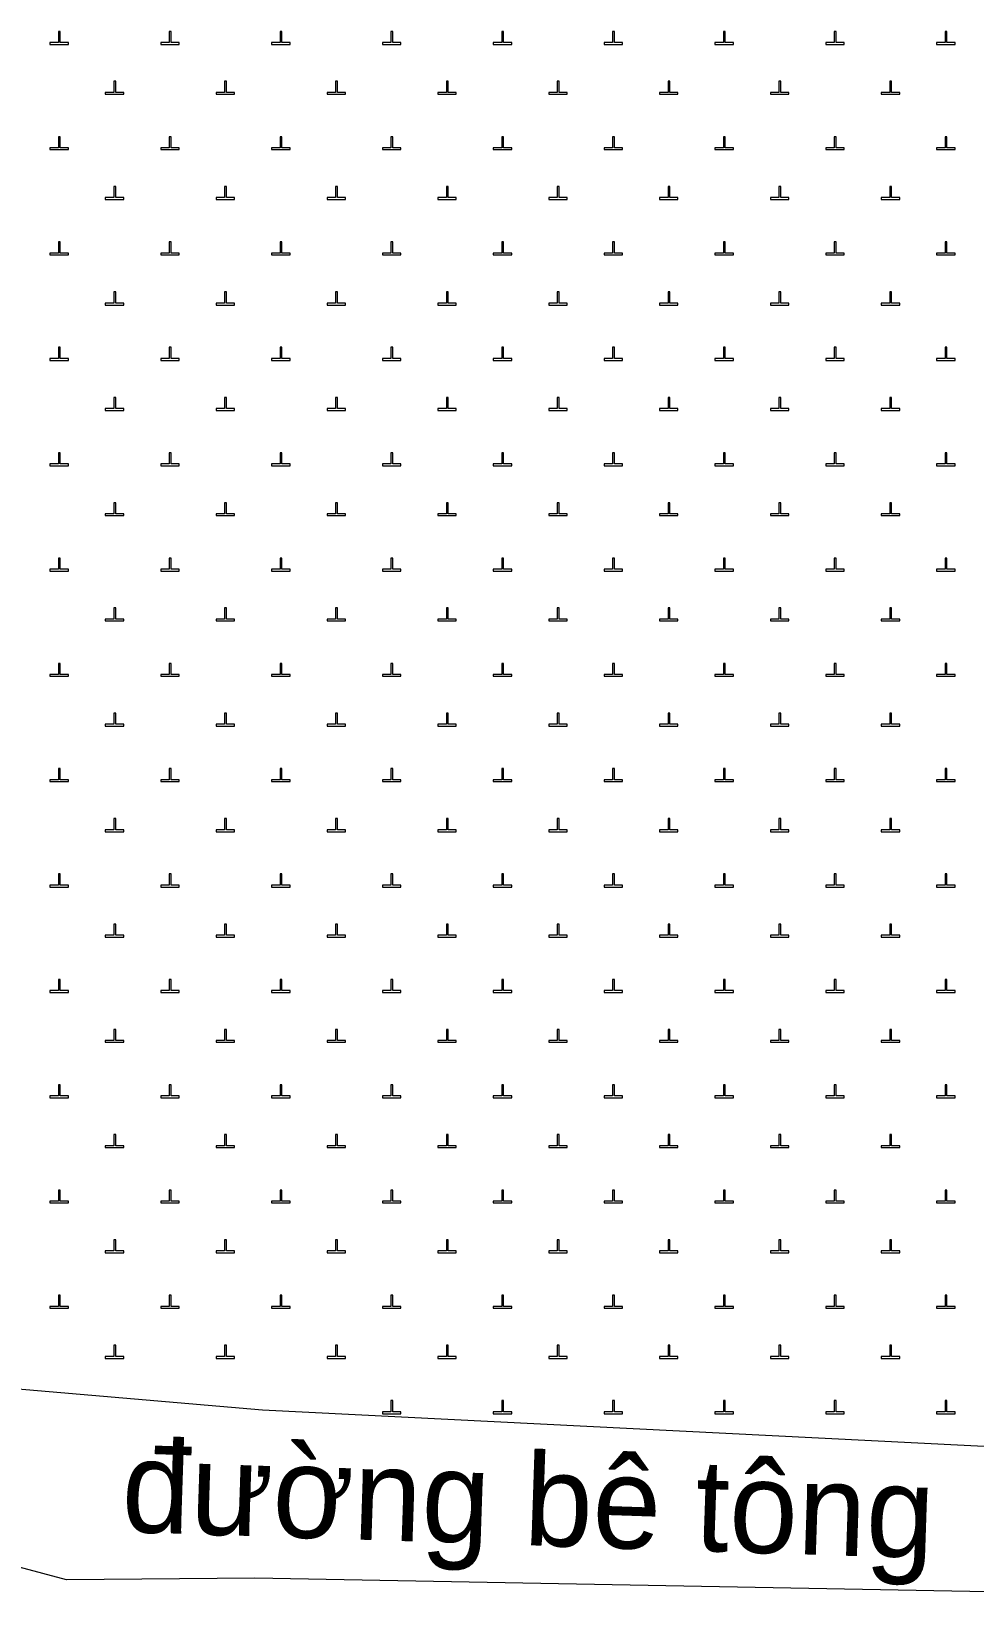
# Model space of a CAD drawing. Header units: metres. Extents: x 551390 to 552118, y 1837759 to 1838646.
# Drawn here: x 551919.41 to 551944.91, y 1838394.09 to 1838436.63 of the extents above; entities that cross this region are included whole.
import ezdxf
from ezdxf.enums import TextEntityAlignment as Align

# ---------------------------------------------------------------- set-up
doc = ezdxf.new("R2010")
doc.units = ezdxf.units.M
doc.header["$LTSCALE"] = 0.8
doc.layers.add('19', color=7, linetype='Continuous', lineweight=13)
doc.layers.add('23', color=7, linetype='Continuous', lineweight=13)
doc.layers.add('48', color=7, linetype='Continuous')

msp = doc.modelspace()

# ---------------------------------------------------------------- linework, layer by layer
at = {"layer": '19'}
for points in [[(551919.91, 1838436.28), (551920.41, 1838436.28), (551920.41, 1838436.33), (551920.19, 1838436.33), (551920.19, 1838436.63), (551920.14, 1838436.63), (551920.14, 1838436.33), (551919.91, 1838436.33)], [(551922.91, 1838436.28), (551923.41, 1838436.28), (551923.41, 1838436.33), (551923.19, 1838436.33), (551923.19, 1838436.63), (551923.14, 1838436.63), (551923.14, 1838436.33), (551922.91, 1838436.33)], [(551925.91, 1838436.28), (551926.41, 1838436.28), (551926.41, 1838436.33), (551926.19, 1838436.33), (551926.19, 1838436.63), (551926.14, 1838436.63), (551926.14, 1838436.33), (551925.91, 1838436.33)], [(551928.91, 1838436.28), (551929.41, 1838436.28), (551929.41, 1838436.33), (551929.19, 1838436.33), (551929.19, 1838436.63), (551929.14, 1838436.63), (551929.14, 1838436.33), (551928.91, 1838436.33)], [(551931.91, 1838436.28), (551932.41, 1838436.28), (551932.41, 1838436.33), (551932.19, 1838436.33), (551932.19, 1838436.63), (551932.14, 1838436.63), (551932.14, 1838436.33), (551931.91, 1838436.33)], [(551934.91, 1838436.28), (551935.41, 1838436.28), (551935.41, 1838436.33), (551935.19, 1838436.33), (551935.19, 1838436.63), (551935.14, 1838436.63), (551935.14, 1838436.33), (551934.91, 1838436.33)], [(551937.91, 1838436.28), (551938.41, 1838436.28), (551938.41, 1838436.33), (551938.19, 1838436.33), (551938.19, 1838436.63), (551938.14, 1838436.63), (551938.14, 1838436.33), (551937.91, 1838436.33)], [(551940.91, 1838436.28), (551941.41, 1838436.28), (551941.41, 1838436.33), (551941.19, 1838436.33), (551941.19, 1838436.63), (551941.14, 1838436.63), (551941.14, 1838436.33), (551940.91, 1838436.33)], [(551943.91, 1838436.28), (551944.41, 1838436.28), (551944.41, 1838436.33), (551944.19, 1838436.33), (551944.19, 1838436.63), (551944.14, 1838436.63), (551944.14, 1838436.33), (551943.91, 1838436.33)], [(551921.41, 1838434.93), (551921.91, 1838434.93), (551921.91, 1838434.98), (551921.69, 1838434.98), (551921.69, 1838435.28), (551921.64, 1838435.28), (551921.64, 1838434.98), (551921.41, 1838434.98)], [(551924.41, 1838434.93), (551924.91, 1838434.93), (551924.91, 1838434.98), (551924.69, 1838434.98), (551924.69, 1838435.28), (551924.64, 1838435.28), (551924.64, 1838434.98), (551924.41, 1838434.98)], [(551927.41, 1838434.93), (551927.91, 1838434.93), (551927.91, 1838434.98), (551927.69, 1838434.98), (551927.69, 1838435.28), (551927.64, 1838435.28), (551927.64, 1838434.98), (551927.41, 1838434.98)], [(551930.41, 1838434.93), (551930.91, 1838434.93), (551930.91, 1838434.98), (551930.69, 1838434.98), (551930.69, 1838435.28), (551930.64, 1838435.28), (551930.64, 1838434.98), (551930.41, 1838434.98)], [(551933.41, 1838434.93), (551933.91, 1838434.93), (551933.91, 1838434.98), (551933.69, 1838434.98), (551933.69, 1838435.28), (551933.64, 1838435.28), (551933.64, 1838434.98), (551933.41, 1838434.98)], [(551936.41, 1838434.93), (551936.91, 1838434.93), (551936.91, 1838434.98), (551936.69, 1838434.98), (551936.69, 1838435.28), (551936.64, 1838435.28), (551936.64, 1838434.98), (551936.41, 1838434.98)], [(551939.41, 1838434.93), (551939.91, 1838434.93), (551939.91, 1838434.98), (551939.69, 1838434.98), (551939.69, 1838435.28), (551939.64, 1838435.28), (551939.64, 1838434.98), (551939.41, 1838434.98)], [(551942.41, 1838434.93), (551942.91, 1838434.93), (551942.91, 1838434.98), (551942.69, 1838434.98), (551942.69, 1838435.28), (551942.64, 1838435.28), (551942.64, 1838434.98), (551942.41, 1838434.98)], [(551919.91, 1838433.43), (551920.41, 1838433.43), (551920.41, 1838433.48), (551920.19, 1838433.48), (551920.19, 1838433.78), (551920.14, 1838433.78), (551920.14, 1838433.48), (551919.91, 1838433.48)], [(551922.91, 1838433.43), (551923.41, 1838433.43), (551923.41, 1838433.48), (551923.19, 1838433.48), (551923.19, 1838433.78), (551923.14, 1838433.78), (551923.14, 1838433.48), (551922.91, 1838433.48)], [(551925.91, 1838433.43), (551926.41, 1838433.43), (551926.41, 1838433.48), (551926.19, 1838433.48), (551926.19, 1838433.78), (551926.14, 1838433.78), (551926.14, 1838433.48), (551925.91, 1838433.48)], [(551928.91, 1838433.43), (551929.41, 1838433.43), (551929.41, 1838433.48), (551929.19, 1838433.48), (551929.19, 1838433.78), (551929.14, 1838433.78), (551929.14, 1838433.48), (551928.91, 1838433.48)], [(551931.91, 1838433.43), (551932.41, 1838433.43), (551932.41, 1838433.48), (551932.19, 1838433.48), (551932.19, 1838433.78), (551932.14, 1838433.78), (551932.14, 1838433.48), (551931.91, 1838433.48)], [(551934.91, 1838433.43), (551935.41, 1838433.43), (551935.41, 1838433.48), (551935.19, 1838433.48), (551935.19, 1838433.78), (551935.14, 1838433.78), (551935.14, 1838433.48), (551934.91, 1838433.48)], [(551937.91, 1838433.43), (551938.41, 1838433.43), (551938.41, 1838433.48), (551938.19, 1838433.48), (551938.19, 1838433.78), (551938.14, 1838433.78), (551938.14, 1838433.48), (551937.91, 1838433.48)], [(551940.91, 1838433.43), (551941.41, 1838433.43), (551941.41, 1838433.48), (551941.19, 1838433.48), (551941.19, 1838433.78), (551941.14, 1838433.78), (551941.14, 1838433.48), (551940.91, 1838433.48)], [(551943.91, 1838433.43), (551944.41, 1838433.43), (551944.41, 1838433.48), (551944.19, 1838433.48), (551944.19, 1838433.78), (551944.14, 1838433.78), (551944.14, 1838433.48), (551943.91, 1838433.48)], [(551921.41, 1838432.08), (551921.91, 1838432.08), (551921.91, 1838432.13), (551921.69, 1838432.13), (551921.69, 1838432.43), (551921.64, 1838432.43), (551921.64, 1838432.13), (551921.41, 1838432.13)], [(551924.41, 1838432.08), (551924.91, 1838432.08), (551924.91, 1838432.13), (551924.69, 1838432.13), (551924.69, 1838432.43), (551924.64, 1838432.43), (551924.64, 1838432.13), (551924.41, 1838432.13)], [(551927.41, 1838432.08), (551927.91, 1838432.08), (551927.91, 1838432.13), (551927.69, 1838432.13), (551927.69, 1838432.43), (551927.64, 1838432.43), (551927.64, 1838432.13), (551927.41, 1838432.13)], [(551930.41, 1838432.08), (551930.91, 1838432.08), (551930.91, 1838432.13), (551930.69, 1838432.13), (551930.69, 1838432.43), (551930.64, 1838432.43), (551930.64, 1838432.13), (551930.41, 1838432.13)], [(551933.41, 1838432.08), (551933.91, 1838432.08), (551933.91, 1838432.13), (551933.69, 1838432.13), (551933.69, 1838432.43), (551933.64, 1838432.43), (551933.64, 1838432.13), (551933.41, 1838432.13)], [(551936.41, 1838432.08), (551936.91, 1838432.08), (551936.91, 1838432.13), (551936.69, 1838432.13), (551936.69, 1838432.43), (551936.64, 1838432.43), (551936.64, 1838432.13), (551936.41, 1838432.13)], [(551939.41, 1838432.08), (551939.91, 1838432.08), (551939.91, 1838432.13), (551939.69, 1838432.13), (551939.69, 1838432.43), (551939.64, 1838432.43), (551939.64, 1838432.13), (551939.41, 1838432.13)], [(551942.41, 1838432.08), (551942.91, 1838432.08), (551942.91, 1838432.13), (551942.69, 1838432.13), (551942.69, 1838432.43), (551942.64, 1838432.43), (551942.64, 1838432.13), (551942.41, 1838432.13)], [(551919.91, 1838430.58), (551920.41, 1838430.58), (551920.41, 1838430.63), (551920.19, 1838430.63), (551920.19, 1838430.93), (551920.14, 1838430.93), (551920.14, 1838430.63), (551919.91, 1838430.63)], [(551922.91, 1838430.58), (551923.41, 1838430.58), (551923.41, 1838430.63), (551923.19, 1838430.63), (551923.19, 1838430.93), (551923.14, 1838430.93), (551923.14, 1838430.63), (551922.91, 1838430.63)], [(551925.91, 1838430.58), (551926.41, 1838430.58), (551926.41, 1838430.63), (551926.19, 1838430.63), (551926.19, 1838430.93), (551926.14, 1838430.93), (551926.14, 1838430.63), (551925.91, 1838430.63)], [(551928.91, 1838430.58), (551929.41, 1838430.58), (551929.41, 1838430.63), (551929.19, 1838430.63), (551929.19, 1838430.93), (551929.14, 1838430.93), (551929.14, 1838430.63), (551928.91, 1838430.63)], [(551931.91, 1838430.58), (551932.41, 1838430.58), (551932.41, 1838430.63), (551932.19, 1838430.63), (551932.19, 1838430.93), (551932.14, 1838430.93), (551932.14, 1838430.63), (551931.91, 1838430.63)], [(551934.91, 1838430.58), (551935.41, 1838430.58), (551935.41, 1838430.63), (551935.19, 1838430.63), (551935.19, 1838430.93), (551935.14, 1838430.93), (551935.14, 1838430.63), (551934.91, 1838430.63)], [(551937.91, 1838430.58), (551938.41, 1838430.58), (551938.41, 1838430.63), (551938.19, 1838430.63), (551938.19, 1838430.93), (551938.14, 1838430.93), (551938.14, 1838430.63), (551937.91, 1838430.63)], [(551940.91, 1838430.58), (551941.41, 1838430.58), (551941.41, 1838430.63), (551941.19, 1838430.63), (551941.19, 1838430.93), (551941.14, 1838430.93), (551941.14, 1838430.63), (551940.91, 1838430.63)], [(551943.91, 1838430.58), (551944.41, 1838430.58), (551944.41, 1838430.63), (551944.19, 1838430.63), (551944.19, 1838430.93), (551944.14, 1838430.93), (551944.14, 1838430.63), (551943.91, 1838430.63)], [(551921.41, 1838429.22), (551921.91, 1838429.22), (551921.91, 1838429.27), (551921.69, 1838429.27), (551921.69, 1838429.58), (551921.64, 1838429.58), (551921.64, 1838429.27), (551921.41, 1838429.27)], [(551924.41, 1838429.22), (551924.91, 1838429.22), (551924.91, 1838429.27), (551924.69, 1838429.27), (551924.69, 1838429.58), (551924.64, 1838429.58), (551924.64, 1838429.27), (551924.41, 1838429.27)], [(551927.41, 1838429.22), (551927.91, 1838429.22), (551927.91, 1838429.27), (551927.69, 1838429.27), (551927.69, 1838429.58), (551927.64, 1838429.58), (551927.64, 1838429.27), (551927.41, 1838429.27)], [(551930.41, 1838429.22), (551930.91, 1838429.22), (551930.91, 1838429.27), (551930.69, 1838429.27), (551930.69, 1838429.58), (551930.64, 1838429.58), (551930.64, 1838429.27), (551930.41, 1838429.27)], [(551933.41, 1838429.22), (551933.91, 1838429.22), (551933.91, 1838429.27), (551933.69, 1838429.27), (551933.69, 1838429.58), (551933.64, 1838429.58), (551933.64, 1838429.27), (551933.41, 1838429.27)], [(551936.41, 1838429.22), (551936.91, 1838429.22), (551936.91, 1838429.27), (551936.69, 1838429.27), (551936.69, 1838429.58), (551936.64, 1838429.58), (551936.64, 1838429.27), (551936.41, 1838429.27)], [(551939.41, 1838429.22), (551939.91, 1838429.22), (551939.91, 1838429.27), (551939.69, 1838429.27), (551939.69, 1838429.58), (551939.64, 1838429.58), (551939.64, 1838429.27), (551939.41, 1838429.27)], [(551942.41, 1838429.22), (551942.91, 1838429.22), (551942.91, 1838429.27), (551942.69, 1838429.27), (551942.69, 1838429.58), (551942.64, 1838429.58), (551942.64, 1838429.27), (551942.41, 1838429.27)], [(551919.91, 1838427.72), (551920.41, 1838427.72), (551920.41, 1838427.77), (551920.19, 1838427.77), (551920.19, 1838428.08), (551920.14, 1838428.08), (551920.14, 1838427.77), (551919.91, 1838427.77)], [(551922.91, 1838427.72), (551923.41, 1838427.72), (551923.41, 1838427.77), (551923.19, 1838427.77), (551923.19, 1838428.08), (551923.14, 1838428.08), (551923.14, 1838427.77), (551922.91, 1838427.77)], [(551925.91, 1838427.72), (551926.41, 1838427.72), (551926.41, 1838427.77), (551926.19, 1838427.77), (551926.19, 1838428.08), (551926.14, 1838428.08), (551926.14, 1838427.77), (551925.91, 1838427.77)], [(551928.91, 1838427.72), (551929.41, 1838427.72), (551929.41, 1838427.77), (551929.19, 1838427.77), (551929.19, 1838428.08), (551929.14, 1838428.08), (551929.14, 1838427.77), (551928.91, 1838427.77)], [(551931.91, 1838427.72), (551932.41, 1838427.72), (551932.41, 1838427.77), (551932.19, 1838427.77), (551932.19, 1838428.08), (551932.14, 1838428.08), (551932.14, 1838427.77), (551931.91, 1838427.77)], [(551934.91, 1838427.72), (551935.41, 1838427.72), (551935.41, 1838427.77), (551935.19, 1838427.77), (551935.19, 1838428.08), (551935.14, 1838428.08), (551935.14, 1838427.77), (551934.91, 1838427.77)], [(551937.91, 1838427.72), (551938.41, 1838427.72), (551938.41, 1838427.77), (551938.19, 1838427.77), (551938.19, 1838428.08), (551938.14, 1838428.08), (551938.14, 1838427.77), (551937.91, 1838427.77)], [(551940.91, 1838427.72), (551941.41, 1838427.72), (551941.41, 1838427.77), (551941.19, 1838427.77), (551941.19, 1838428.08), (551941.14, 1838428.08), (551941.14, 1838427.77), (551940.91, 1838427.77)], [(551943.91, 1838427.72), (551944.41, 1838427.72), (551944.41, 1838427.77), (551944.19, 1838427.77), (551944.19, 1838428.08), (551944.14, 1838428.08), (551944.14, 1838427.77), (551943.91, 1838427.77)], [(551921.41, 1838426.37), (551921.91, 1838426.37), (551921.91, 1838426.42), (551921.69, 1838426.42), (551921.69, 1838426.72), (551921.64, 1838426.72), (551921.64, 1838426.42), (551921.41, 1838426.42)], [(551924.41, 1838426.37), (551924.91, 1838426.37), (551924.91, 1838426.42), (551924.69, 1838426.42), (551924.69, 1838426.72), (551924.64, 1838426.72), (551924.64, 1838426.42), (551924.41, 1838426.42)], [(551927.41, 1838426.37), (551927.91, 1838426.37), (551927.91, 1838426.42), (551927.69, 1838426.42), (551927.69, 1838426.72), (551927.64, 1838426.72), (551927.64, 1838426.42), (551927.41, 1838426.42)], [(551930.41, 1838426.37), (551930.91, 1838426.37), (551930.91, 1838426.42), (551930.69, 1838426.42), (551930.69, 1838426.72), (551930.64, 1838426.72), (551930.64, 1838426.42), (551930.41, 1838426.42)], [(551933.41, 1838426.37), (551933.91, 1838426.37), (551933.91, 1838426.42), (551933.69, 1838426.42), (551933.69, 1838426.72), (551933.64, 1838426.72), (551933.64, 1838426.42), (551933.41, 1838426.42)], [(551936.41, 1838426.37), (551936.91, 1838426.37), (551936.91, 1838426.42), (551936.69, 1838426.42), (551936.69, 1838426.72), (551936.64, 1838426.72), (551936.64, 1838426.42), (551936.41, 1838426.42)], [(551939.41, 1838426.37), (551939.91, 1838426.37), (551939.91, 1838426.42), (551939.69, 1838426.42), (551939.69, 1838426.72), (551939.64, 1838426.72), (551939.64, 1838426.42), (551939.41, 1838426.42)], [(551942.41, 1838426.37), (551942.91, 1838426.37), (551942.91, 1838426.42), (551942.69, 1838426.42), (551942.69, 1838426.72), (551942.64, 1838426.72), (551942.64, 1838426.42), (551942.41, 1838426.42)], [(551919.91, 1838424.87), (551920.41, 1838424.87), (551920.41, 1838424.92), (551920.19, 1838424.92), (551920.19, 1838425.22), (551920.14, 1838425.22), (551920.14, 1838424.92), (551919.91, 1838424.92)], [(551922.91, 1838424.87), (551923.41, 1838424.87), (551923.41, 1838424.92), (551923.19, 1838424.92), (551923.19, 1838425.22), (551923.14, 1838425.22), (551923.14, 1838424.92), (551922.91, 1838424.92)], [(551925.91, 1838424.87), (551926.41, 1838424.87), (551926.41, 1838424.92), (551926.19, 1838424.92), (551926.19, 1838425.22), (551926.14, 1838425.22), (551926.14, 1838424.92), (551925.91, 1838424.92)], [(551928.91, 1838424.87), (551929.41, 1838424.87), (551929.41, 1838424.92), (551929.19, 1838424.92), (551929.19, 1838425.22), (551929.14, 1838425.22), (551929.14, 1838424.92), (551928.91, 1838424.92)], [(551931.91, 1838424.87), (551932.41, 1838424.87), (551932.41, 1838424.92), (551932.19, 1838424.92), (551932.19, 1838425.22), (551932.14, 1838425.22), (551932.14, 1838424.92), (551931.91, 1838424.92)], [(551934.91, 1838424.87), (551935.41, 1838424.87), (551935.41, 1838424.92), (551935.19, 1838424.92), (551935.19, 1838425.22), (551935.14, 1838425.22), (551935.14, 1838424.92), (551934.91, 1838424.92)], [(551937.91, 1838424.87), (551938.41, 1838424.87), (551938.41, 1838424.92), (551938.19, 1838424.92), (551938.19, 1838425.22), (551938.14, 1838425.22), (551938.14, 1838424.92), (551937.91, 1838424.92)], [(551940.91, 1838424.87), (551941.41, 1838424.87), (551941.41, 1838424.92), (551941.19, 1838424.92), (551941.19, 1838425.22), (551941.14, 1838425.22), (551941.14, 1838424.92), (551940.91, 1838424.92)], [(551943.91, 1838424.87), (551944.41, 1838424.87), (551944.41, 1838424.92), (551944.19, 1838424.92), (551944.19, 1838425.22), (551944.14, 1838425.22), (551944.14, 1838424.92), (551943.91, 1838424.92)], [(551921.41, 1838423.52), (551921.91, 1838423.52), (551921.91, 1838423.57), (551921.69, 1838423.57), (551921.69, 1838423.87), (551921.64, 1838423.87), (551921.64, 1838423.57), (551921.41, 1838423.57)], [(551924.41, 1838423.52), (551924.91, 1838423.52), (551924.91, 1838423.57), (551924.69, 1838423.57), (551924.69, 1838423.87), (551924.64, 1838423.87), (551924.64, 1838423.57), (551924.41, 1838423.57)], [(551927.41, 1838423.52), (551927.91, 1838423.52), (551927.91, 1838423.57), (551927.69, 1838423.57), (551927.69, 1838423.87), (551927.64, 1838423.87), (551927.64, 1838423.57), (551927.41, 1838423.57)], [(551930.41, 1838423.52), (551930.91, 1838423.52), (551930.91, 1838423.57), (551930.69, 1838423.57), (551930.69, 1838423.87), (551930.64, 1838423.87), (551930.64, 1838423.57), (551930.41, 1838423.57)], [(551933.41, 1838423.52), (551933.91, 1838423.52), (551933.91, 1838423.57), (551933.69, 1838423.57), (551933.69, 1838423.87), (551933.64, 1838423.87), (551933.64, 1838423.57), (551933.41, 1838423.57)], [(551936.41, 1838423.52), (551936.91, 1838423.52), (551936.91, 1838423.57), (551936.69, 1838423.57), (551936.69, 1838423.87), (551936.64, 1838423.87), (551936.64, 1838423.57), (551936.41, 1838423.57)], [(551939.41, 1838423.52), (551939.91, 1838423.52), (551939.91, 1838423.57), (551939.69, 1838423.57), (551939.69, 1838423.87), (551939.64, 1838423.87), (551939.64, 1838423.57), (551939.41, 1838423.57)], [(551942.41, 1838423.52), (551942.91, 1838423.52), (551942.91, 1838423.57), (551942.69, 1838423.57), (551942.69, 1838423.87), (551942.64, 1838423.87), (551942.64, 1838423.57), (551942.41, 1838423.57)], [(551919.91, 1838422.02), (551920.41, 1838422.02), (551920.41, 1838422.07), (551920.19, 1838422.07), (551920.19, 1838422.37), (551920.14, 1838422.37), (551920.14, 1838422.07), (551919.91, 1838422.07)], [(551922.91, 1838422.02), (551923.41, 1838422.02), (551923.41, 1838422.07), (551923.19, 1838422.07), (551923.19, 1838422.37), (551923.14, 1838422.37), (551923.14, 1838422.07), (551922.91, 1838422.07)], [(551925.91, 1838422.02), (551926.41, 1838422.02), (551926.41, 1838422.07), (551926.19, 1838422.07), (551926.19, 1838422.37), (551926.14, 1838422.37), (551926.14, 1838422.07), (551925.91, 1838422.07)], [(551928.91, 1838422.02), (551929.41, 1838422.02), (551929.41, 1838422.07), (551929.19, 1838422.07), (551929.19, 1838422.37), (551929.14, 1838422.37), (551929.14, 1838422.07), (551928.91, 1838422.07)], [(551931.91, 1838422.02), (551932.41, 1838422.02), (551932.41, 1838422.07), (551932.19, 1838422.07), (551932.19, 1838422.37), (551932.14, 1838422.37), (551932.14, 1838422.07), (551931.91, 1838422.07)], [(551934.91, 1838422.02), (551935.41, 1838422.02), (551935.41, 1838422.07), (551935.19, 1838422.07), (551935.19, 1838422.37), (551935.14, 1838422.37), (551935.14, 1838422.07), (551934.91, 1838422.07)], [(551937.91, 1838422.02), (551938.41, 1838422.02), (551938.41, 1838422.07), (551938.19, 1838422.07), (551938.19, 1838422.37), (551938.14, 1838422.37), (551938.14, 1838422.07), (551937.91, 1838422.07)], [(551940.91, 1838422.02), (551941.41, 1838422.02), (551941.41, 1838422.07), (551941.19, 1838422.07), (551941.19, 1838422.37), (551941.14, 1838422.37), (551941.14, 1838422.07), (551940.91, 1838422.07)], [(551943.91, 1838422.02), (551944.41, 1838422.02), (551944.41, 1838422.07), (551944.19, 1838422.07), (551944.19, 1838422.37), (551944.14, 1838422.37), (551944.14, 1838422.07), (551943.91, 1838422.07)], [(551921.41, 1838420.67), (551921.91, 1838420.67), (551921.91, 1838420.72), (551921.69, 1838420.72), (551921.69, 1838421.02), (551921.64, 1838421.02), (551921.64, 1838420.72), (551921.41, 1838420.72)], [(551924.41, 1838420.67), (551924.91, 1838420.67), (551924.91, 1838420.72), (551924.69, 1838420.72), (551924.69, 1838421.02), (551924.64, 1838421.02), (551924.64, 1838420.72), (551924.41, 1838420.72)], [(551927.41, 1838420.67), (551927.91, 1838420.67), (551927.91, 1838420.72), (551927.69, 1838420.72), (551927.69, 1838421.02), (551927.64, 1838421.02), (551927.64, 1838420.72), (551927.41, 1838420.72)], [(551930.41, 1838420.67), (551930.91, 1838420.67), (551930.91, 1838420.72), (551930.69, 1838420.72), (551930.69, 1838421.02), (551930.64, 1838421.02), (551930.64, 1838420.72), (551930.41, 1838420.72)], [(551933.41, 1838420.67), (551933.91, 1838420.67), (551933.91, 1838420.72), (551933.69, 1838420.72), (551933.69, 1838421.02), (551933.64, 1838421.02), (551933.64, 1838420.72), (551933.41, 1838420.72)], [(551936.41, 1838420.67), (551936.91, 1838420.67), (551936.91, 1838420.72), (551936.69, 1838420.72), (551936.69, 1838421.02), (551936.64, 1838421.02), (551936.64, 1838420.72), (551936.41, 1838420.72)], [(551939.41, 1838420.67), (551939.91, 1838420.67), (551939.91, 1838420.72), (551939.69, 1838420.72), (551939.69, 1838421.02), (551939.64, 1838421.02), (551939.64, 1838420.72), (551939.41, 1838420.72)], [(551942.41, 1838420.67), (551942.91, 1838420.67), (551942.91, 1838420.72), (551942.69, 1838420.72), (551942.69, 1838421.02), (551942.64, 1838421.02), (551942.64, 1838420.72), (551942.41, 1838420.72)], [(551919.91, 1838419.17), (551920.41, 1838419.17), (551920.41, 1838419.22), (551920.19, 1838419.22), (551920.19, 1838419.52), (551920.14, 1838419.52), (551920.14, 1838419.22), (551919.91, 1838419.22)], [(551922.91, 1838419.17), (551923.41, 1838419.17), (551923.41, 1838419.22), (551923.19, 1838419.22), (551923.19, 1838419.52), (551923.14, 1838419.52), (551923.14, 1838419.22), (551922.91, 1838419.22)], [(551925.91, 1838419.17), (551926.41, 1838419.17), (551926.41, 1838419.22), (551926.19, 1838419.22), (551926.19, 1838419.52), (551926.14, 1838419.52), (551926.14, 1838419.22), (551925.91, 1838419.22)], [(551928.91, 1838419.17), (551929.41, 1838419.17), (551929.41, 1838419.22), (551929.19, 1838419.22), (551929.19, 1838419.52), (551929.14, 1838419.52), (551929.14, 1838419.22), (551928.91, 1838419.22)], [(551931.91, 1838419.17), (551932.41, 1838419.17), (551932.41, 1838419.22), (551932.19, 1838419.22), (551932.19, 1838419.52), (551932.14, 1838419.52), (551932.14, 1838419.22), (551931.91, 1838419.22)], [(551934.91, 1838419.17), (551935.41, 1838419.17), (551935.41, 1838419.22), (551935.19, 1838419.22), (551935.19, 1838419.52), (551935.14, 1838419.52), (551935.14, 1838419.22), (551934.91, 1838419.22)], [(551937.91, 1838419.17), (551938.41, 1838419.17), (551938.41, 1838419.22), (551938.19, 1838419.22), (551938.19, 1838419.52), (551938.14, 1838419.52), (551938.14, 1838419.22), (551937.91, 1838419.22)], [(551940.91, 1838419.17), (551941.41, 1838419.17), (551941.41, 1838419.22), (551941.19, 1838419.22), (551941.19, 1838419.52), (551941.14, 1838419.52), (551941.14, 1838419.22), (551940.91, 1838419.22)], [(551943.91, 1838419.17), (551944.41, 1838419.17), (551944.41, 1838419.22), (551944.19, 1838419.22), (551944.19, 1838419.52), (551944.14, 1838419.52), (551944.14, 1838419.22), (551943.91, 1838419.22)], [(551921.41, 1838417.82), (551921.91, 1838417.82), (551921.91, 1838417.87), (551921.69, 1838417.87), (551921.69, 1838418.17), (551921.64, 1838418.17), (551921.64, 1838417.87), (551921.41, 1838417.87)], [(551924.41, 1838417.82), (551924.91, 1838417.82), (551924.91, 1838417.87), (551924.69, 1838417.87), (551924.69, 1838418.17), (551924.64, 1838418.17), (551924.64, 1838417.87), (551924.41, 1838417.87)], [(551927.41, 1838417.82), (551927.91, 1838417.82), (551927.91, 1838417.87), (551927.69, 1838417.87), (551927.69, 1838418.17), (551927.64, 1838418.17), (551927.64, 1838417.87), (551927.41, 1838417.87)], [(551930.41, 1838417.82), (551930.91, 1838417.82), (551930.91, 1838417.87), (551930.69, 1838417.87), (551930.69, 1838418.17), (551930.64, 1838418.17), (551930.64, 1838417.87), (551930.41, 1838417.87)], [(551933.41, 1838417.82), (551933.91, 1838417.82), (551933.91, 1838417.87), (551933.69, 1838417.87), (551933.69, 1838418.17), (551933.64, 1838418.17), (551933.64, 1838417.87), (551933.41, 1838417.87)], [(551936.41, 1838417.82), (551936.91, 1838417.82), (551936.91, 1838417.87), (551936.69, 1838417.87), (551936.69, 1838418.17), (551936.64, 1838418.17), (551936.64, 1838417.87), (551936.41, 1838417.87)], [(551939.41, 1838417.82), (551939.91, 1838417.82), (551939.91, 1838417.87), (551939.69, 1838417.87), (551939.69, 1838418.17), (551939.64, 1838418.17), (551939.64, 1838417.87), (551939.41, 1838417.87)], [(551942.41, 1838417.82), (551942.91, 1838417.82), (551942.91, 1838417.87), (551942.69, 1838417.87), (551942.69, 1838418.17), (551942.64, 1838418.17), (551942.64, 1838417.87), (551942.41, 1838417.87)], [(551919.91, 1838416.32), (551920.41, 1838416.32), (551920.41, 1838416.37), (551920.19, 1838416.37), (551920.19, 1838416.67), (551920.14, 1838416.67), (551920.14, 1838416.37), (551919.91, 1838416.37)], [(551922.91, 1838416.32), (551923.41, 1838416.32), (551923.41, 1838416.37), (551923.19, 1838416.37), (551923.19, 1838416.67), (551923.14, 1838416.67), (551923.14, 1838416.37), (551922.91, 1838416.37)], [(551925.91, 1838416.32), (551926.41, 1838416.32), (551926.41, 1838416.37), (551926.19, 1838416.37), (551926.19, 1838416.67), (551926.14, 1838416.67), (551926.14, 1838416.37), (551925.91, 1838416.37)], [(551928.91, 1838416.32), (551929.41, 1838416.32), (551929.41, 1838416.37), (551929.19, 1838416.37), (551929.19, 1838416.67), (551929.14, 1838416.67), (551929.14, 1838416.37), (551928.91, 1838416.37)], [(551931.91, 1838416.32), (551932.41, 1838416.32), (551932.41, 1838416.37), (551932.19, 1838416.37), (551932.19, 1838416.67), (551932.14, 1838416.67), (551932.14, 1838416.37), (551931.91, 1838416.37)], [(551934.91, 1838416.32), (551935.41, 1838416.32), (551935.41, 1838416.37), (551935.19, 1838416.37), (551935.19, 1838416.67), (551935.14, 1838416.67), (551935.14, 1838416.37), (551934.91, 1838416.37)], [(551937.91, 1838416.32), (551938.41, 1838416.32), (551938.41, 1838416.37), (551938.19, 1838416.37), (551938.19, 1838416.67), (551938.14, 1838416.67), (551938.14, 1838416.37), (551937.91, 1838416.37)], [(551940.91, 1838416.32), (551941.41, 1838416.32), (551941.41, 1838416.37), (551941.19, 1838416.37), (551941.19, 1838416.67), (551941.14, 1838416.67), (551941.14, 1838416.37), (551940.91, 1838416.37)], [(551943.91, 1838416.32), (551944.41, 1838416.32), (551944.41, 1838416.37), (551944.19, 1838416.37), (551944.19, 1838416.67), (551944.14, 1838416.67), (551944.14, 1838416.37), (551943.91, 1838416.37)], [(551921.41, 1838414.96), (551921.91, 1838414.96), (551921.91, 1838415.01), (551921.69, 1838415.01), (551921.69, 1838415.32), (551921.64, 1838415.32), (551921.64, 1838415.01), (551921.41, 1838415.01)], [(551924.41, 1838414.96), (551924.91, 1838414.96), (551924.91, 1838415.01), (551924.69, 1838415.01), (551924.69, 1838415.32), (551924.64, 1838415.32), (551924.64, 1838415.01), (551924.41, 1838415.01)], [(551927.41, 1838414.96), (551927.91, 1838414.96), (551927.91, 1838415.01), (551927.69, 1838415.01), (551927.69, 1838415.32), (551927.64, 1838415.32), (551927.64, 1838415.01), (551927.41, 1838415.01)], [(551930.41, 1838414.96), (551930.91, 1838414.96), (551930.91, 1838415.01), (551930.69, 1838415.01), (551930.69, 1838415.32), (551930.64, 1838415.32), (551930.64, 1838415.01), (551930.41, 1838415.01)], [(551933.41, 1838414.96), (551933.91, 1838414.96), (551933.91, 1838415.01), (551933.69, 1838415.01), (551933.69, 1838415.32), (551933.64, 1838415.32), (551933.64, 1838415.01), (551933.41, 1838415.01)], [(551936.41, 1838414.96), (551936.91, 1838414.96), (551936.91, 1838415.01), (551936.69, 1838415.01), (551936.69, 1838415.32), (551936.64, 1838415.32), (551936.64, 1838415.01), (551936.41, 1838415.01)], [(551939.41, 1838414.96), (551939.91, 1838414.96), (551939.91, 1838415.01), (551939.69, 1838415.01), (551939.69, 1838415.32), (551939.64, 1838415.32), (551939.64, 1838415.01), (551939.41, 1838415.01)], [(551942.41, 1838414.96), (551942.91, 1838414.96), (551942.91, 1838415.01), (551942.69, 1838415.01), (551942.69, 1838415.32), (551942.64, 1838415.32), (551942.64, 1838415.01), (551942.41, 1838415.01)], [(551919.91, 1838413.46), (551920.41, 1838413.46), (551920.41, 1838413.51), (551920.19, 1838413.51), (551920.19, 1838413.82), (551920.14, 1838413.82), (551920.14, 1838413.51), (551919.91, 1838413.51)], [(551922.91, 1838413.46), (551923.41, 1838413.46), (551923.41, 1838413.51), (551923.19, 1838413.51), (551923.19, 1838413.82), (551923.14, 1838413.82), (551923.14, 1838413.51), (551922.91, 1838413.51)], [(551925.91, 1838413.46), (551926.41, 1838413.46), (551926.41, 1838413.51), (551926.19, 1838413.51), (551926.19, 1838413.82), (551926.14, 1838413.82), (551926.14, 1838413.51), (551925.91, 1838413.51)], [(551928.91, 1838413.46), (551929.41, 1838413.46), (551929.41, 1838413.51), (551929.19, 1838413.51), (551929.19, 1838413.82), (551929.14, 1838413.82), (551929.14, 1838413.51), (551928.91, 1838413.51)], [(551931.91, 1838413.46), (551932.41, 1838413.46), (551932.41, 1838413.51), (551932.19, 1838413.51), (551932.19, 1838413.82), (551932.14, 1838413.82), (551932.14, 1838413.51), (551931.91, 1838413.51)], [(551934.91, 1838413.46), (551935.41, 1838413.46), (551935.41, 1838413.51), (551935.19, 1838413.51), (551935.19, 1838413.82), (551935.14, 1838413.82), (551935.14, 1838413.51), (551934.91, 1838413.51)], [(551937.91, 1838413.46), (551938.41, 1838413.46), (551938.41, 1838413.51), (551938.19, 1838413.51), (551938.19, 1838413.82), (551938.14, 1838413.82), (551938.14, 1838413.51), (551937.91, 1838413.51)], [(551940.91, 1838413.46), (551941.41, 1838413.46), (551941.41, 1838413.51), (551941.19, 1838413.51), (551941.19, 1838413.82), (551941.14, 1838413.82), (551941.14, 1838413.51), (551940.91, 1838413.51)], [(551943.91, 1838413.46), (551944.41, 1838413.46), (551944.41, 1838413.51), (551944.19, 1838413.51), (551944.19, 1838413.82), (551944.14, 1838413.82), (551944.14, 1838413.51), (551943.91, 1838413.51)], [(551921.41, 1838412.11), (551921.91, 1838412.11), (551921.91, 1838412.16), (551921.69, 1838412.16), (551921.69, 1838412.46), (551921.64, 1838412.46), (551921.64, 1838412.16), (551921.41, 1838412.16)], [(551924.41, 1838412.11), (551924.91, 1838412.11), (551924.91, 1838412.16), (551924.69, 1838412.16), (551924.69, 1838412.46), (551924.64, 1838412.46), (551924.64, 1838412.16), (551924.41, 1838412.16)], [(551927.41, 1838412.11), (551927.91, 1838412.11), (551927.91, 1838412.16), (551927.69, 1838412.16), (551927.69, 1838412.46), (551927.64, 1838412.46), (551927.64, 1838412.16), (551927.41, 1838412.16)], [(551930.41, 1838412.11), (551930.91, 1838412.11), (551930.91, 1838412.16), (551930.69, 1838412.16), (551930.69, 1838412.46), (551930.64, 1838412.46), (551930.64, 1838412.16), (551930.41, 1838412.16)], [(551933.41, 1838412.11), (551933.91, 1838412.11), (551933.91, 1838412.16), (551933.69, 1838412.16), (551933.69, 1838412.46), (551933.64, 1838412.46), (551933.64, 1838412.16), (551933.41, 1838412.16)], [(551936.41, 1838412.11), (551936.91, 1838412.11), (551936.91, 1838412.16), (551936.69, 1838412.16), (551936.69, 1838412.46), (551936.64, 1838412.46), (551936.64, 1838412.16), (551936.41, 1838412.16)], [(551939.41, 1838412.11), (551939.91, 1838412.11), (551939.91, 1838412.16), (551939.69, 1838412.16), (551939.69, 1838412.46), (551939.64, 1838412.46), (551939.64, 1838412.16), (551939.41, 1838412.16)], [(551942.41, 1838412.11), (551942.91, 1838412.11), (551942.91, 1838412.16), (551942.69, 1838412.16), (551942.69, 1838412.46), (551942.64, 1838412.46), (551942.64, 1838412.16), (551942.41, 1838412.16)], [(551919.91, 1838410.61), (551920.41, 1838410.61), (551920.41, 1838410.66), (551920.19, 1838410.66), (551920.19, 1838410.96), (551920.14, 1838410.96), (551920.14, 1838410.66), (551919.91, 1838410.66)], [(551922.91, 1838410.61), (551923.41, 1838410.61), (551923.41, 1838410.66), (551923.19, 1838410.66), (551923.19, 1838410.96), (551923.14, 1838410.96), (551923.14, 1838410.66), (551922.91, 1838410.66)], [(551925.91, 1838410.61), (551926.41, 1838410.61), (551926.41, 1838410.66), (551926.19, 1838410.66), (551926.19, 1838410.96), (551926.14, 1838410.96), (551926.14, 1838410.66), (551925.91, 1838410.66)], [(551928.91, 1838410.61), (551929.41, 1838410.61), (551929.41, 1838410.66), (551929.19, 1838410.66), (551929.19, 1838410.96), (551929.14, 1838410.96), (551929.14, 1838410.66), (551928.91, 1838410.66)], [(551931.91, 1838410.61), (551932.41, 1838410.61), (551932.41, 1838410.66), (551932.19, 1838410.66), (551932.19, 1838410.96), (551932.14, 1838410.96), (551932.14, 1838410.66), (551931.91, 1838410.66)], [(551934.91, 1838410.61), (551935.41, 1838410.61), (551935.41, 1838410.66), (551935.19, 1838410.66), (551935.19, 1838410.96), (551935.14, 1838410.96), (551935.14, 1838410.66), (551934.91, 1838410.66)], [(551937.91, 1838410.61), (551938.41, 1838410.61), (551938.41, 1838410.66), (551938.19, 1838410.66), (551938.19, 1838410.96), (551938.14, 1838410.96), (551938.14, 1838410.66), (551937.91, 1838410.66)], [(551940.91, 1838410.61), (551941.41, 1838410.61), (551941.41, 1838410.66), (551941.19, 1838410.66), (551941.19, 1838410.96), (551941.14, 1838410.96), (551941.14, 1838410.66), (551940.91, 1838410.66)], [(551943.91, 1838410.61), (551944.41, 1838410.61), (551944.41, 1838410.66), (551944.19, 1838410.66), (551944.19, 1838410.96), (551944.14, 1838410.96), (551944.14, 1838410.66), (551943.91, 1838410.66)], [(551921.41, 1838409.26), (551921.91, 1838409.26), (551921.91, 1838409.31), (551921.69, 1838409.31), (551921.69, 1838409.61), (551921.64, 1838409.61), (551921.64, 1838409.31), (551921.41, 1838409.31)], [(551924.41, 1838409.26), (551924.91, 1838409.26), (551924.91, 1838409.31), (551924.69, 1838409.31), (551924.69, 1838409.61), (551924.64, 1838409.61), (551924.64, 1838409.31), (551924.41, 1838409.31)], [(551927.41, 1838409.26), (551927.91, 1838409.26), (551927.91, 1838409.31), (551927.69, 1838409.31), (551927.69, 1838409.61), (551927.64, 1838409.61), (551927.64, 1838409.31), (551927.41, 1838409.31)], [(551930.41, 1838409.26), (551930.91, 1838409.26), (551930.91, 1838409.31), (551930.69, 1838409.31), (551930.69, 1838409.61), (551930.64, 1838409.61), (551930.64, 1838409.31), (551930.41, 1838409.31)], [(551933.41, 1838409.26), (551933.91, 1838409.26), (551933.91, 1838409.31), (551933.69, 1838409.31), (551933.69, 1838409.61), (551933.64, 1838409.61), (551933.64, 1838409.31), (551933.41, 1838409.31)], [(551936.41, 1838409.26), (551936.91, 1838409.26), (551936.91, 1838409.31), (551936.69, 1838409.31), (551936.69, 1838409.61), (551936.64, 1838409.61), (551936.64, 1838409.31), (551936.41, 1838409.31)], [(551939.41, 1838409.26), (551939.91, 1838409.26), (551939.91, 1838409.31), (551939.69, 1838409.31), (551939.69, 1838409.61), (551939.64, 1838409.61), (551939.64, 1838409.31), (551939.41, 1838409.31)], [(551942.41, 1838409.26), (551942.91, 1838409.26), (551942.91, 1838409.31), (551942.69, 1838409.31), (551942.69, 1838409.61), (551942.64, 1838409.61), (551942.64, 1838409.31), (551942.41, 1838409.31)], [(551919.91, 1838407.76), (551920.41, 1838407.76), (551920.41, 1838407.81), (551920.19, 1838407.81), (551920.19, 1838408.11), (551920.14, 1838408.11), (551920.14, 1838407.81), (551919.91, 1838407.81)], [(551922.91, 1838407.76), (551923.41, 1838407.76), (551923.41, 1838407.81), (551923.19, 1838407.81), (551923.19, 1838408.11), (551923.14, 1838408.11), (551923.14, 1838407.81), (551922.91, 1838407.81)], [(551925.91, 1838407.76), (551926.41, 1838407.76), (551926.41, 1838407.81), (551926.19, 1838407.81), (551926.19, 1838408.11), (551926.14, 1838408.11), (551926.14, 1838407.81), (551925.91, 1838407.81)], [(551928.91, 1838407.76), (551929.41, 1838407.76), (551929.41, 1838407.81), (551929.19, 1838407.81), (551929.19, 1838408.11), (551929.14, 1838408.11), (551929.14, 1838407.81), (551928.91, 1838407.81)], [(551931.91, 1838407.76), (551932.41, 1838407.76), (551932.41, 1838407.81), (551932.19, 1838407.81), (551932.19, 1838408.11), (551932.14, 1838408.11), (551932.14, 1838407.81), (551931.91, 1838407.81)], [(551934.91, 1838407.76), (551935.41, 1838407.76), (551935.41, 1838407.81), (551935.19, 1838407.81), (551935.19, 1838408.11), (551935.14, 1838408.11), (551935.14, 1838407.81), (551934.91, 1838407.81)], [(551937.91, 1838407.76), (551938.41, 1838407.76), (551938.41, 1838407.81), (551938.19, 1838407.81), (551938.19, 1838408.11), (551938.14, 1838408.11), (551938.14, 1838407.81), (551937.91, 1838407.81)], [(551940.91, 1838407.76), (551941.41, 1838407.76), (551941.41, 1838407.81), (551941.19, 1838407.81), (551941.19, 1838408.11), (551941.14, 1838408.11), (551941.14, 1838407.81), (551940.91, 1838407.81)], [(551943.91, 1838407.76), (551944.41, 1838407.76), (551944.41, 1838407.81), (551944.19, 1838407.81), (551944.19, 1838408.11), (551944.14, 1838408.11), (551944.14, 1838407.81), (551943.91, 1838407.81)], [(551921.41, 1838406.41), (551921.91, 1838406.41), (551921.91, 1838406.46), (551921.69, 1838406.46), (551921.69, 1838406.76), (551921.64, 1838406.76), (551921.64, 1838406.46), (551921.41, 1838406.46)], [(551924.41, 1838406.41), (551924.91, 1838406.41), (551924.91, 1838406.46), (551924.69, 1838406.46), (551924.69, 1838406.76), (551924.64, 1838406.76), (551924.64, 1838406.46), (551924.41, 1838406.46)], [(551927.41, 1838406.41), (551927.91, 1838406.41), (551927.91, 1838406.46), (551927.69, 1838406.46), (551927.69, 1838406.76), (551927.64, 1838406.76), (551927.64, 1838406.46), (551927.41, 1838406.46)], [(551930.41, 1838406.41), (551930.91, 1838406.41), (551930.91, 1838406.46), (551930.69, 1838406.46), (551930.69, 1838406.76), (551930.64, 1838406.76), (551930.64, 1838406.46), (551930.41, 1838406.46)], [(551933.41, 1838406.41), (551933.91, 1838406.41), (551933.91, 1838406.46), (551933.69, 1838406.46), (551933.69, 1838406.76), (551933.64, 1838406.76), (551933.64, 1838406.46), (551933.41, 1838406.46)], [(551936.41, 1838406.41), (551936.91, 1838406.41), (551936.91, 1838406.46), (551936.69, 1838406.46), (551936.69, 1838406.76), (551936.64, 1838406.76), (551936.64, 1838406.46), (551936.41, 1838406.46)], [(551939.41, 1838406.41), (551939.91, 1838406.41), (551939.91, 1838406.46), (551939.69, 1838406.46), (551939.69, 1838406.76), (551939.64, 1838406.76), (551939.64, 1838406.46), (551939.41, 1838406.46)], [(551942.41, 1838406.41), (551942.91, 1838406.41), (551942.91, 1838406.46), (551942.69, 1838406.46), (551942.69, 1838406.76), (551942.64, 1838406.76), (551942.64, 1838406.46), (551942.41, 1838406.46)], [(551919.91, 1838404.91), (551920.41, 1838404.91), (551920.41, 1838404.96), (551920.19, 1838404.96), (551920.19, 1838405.26), (551920.14, 1838405.26), (551920.14, 1838404.96), (551919.91, 1838404.96)], [(551922.91, 1838404.91), (551923.41, 1838404.91), (551923.41, 1838404.96), (551923.19, 1838404.96), (551923.19, 1838405.26), (551923.14, 1838405.26), (551923.14, 1838404.96), (551922.91, 1838404.96)], [(551925.91, 1838404.91), (551926.41, 1838404.91), (551926.41, 1838404.96), (551926.19, 1838404.96), (551926.19, 1838405.26), (551926.14, 1838405.26), (551926.14, 1838404.96), (551925.91, 1838404.96)], [(551928.91, 1838404.91), (551929.41, 1838404.91), (551929.41, 1838404.96), (551929.19, 1838404.96), (551929.19, 1838405.26), (551929.14, 1838405.26), (551929.14, 1838404.96), (551928.91, 1838404.96)], [(551931.91, 1838404.91), (551932.41, 1838404.91), (551932.41, 1838404.96), (551932.19, 1838404.96), (551932.19, 1838405.26), (551932.14, 1838405.26), (551932.14, 1838404.96), (551931.91, 1838404.96)], [(551934.91, 1838404.91), (551935.41, 1838404.91), (551935.41, 1838404.96), (551935.19, 1838404.96), (551935.19, 1838405.26), (551935.14, 1838405.26), (551935.14, 1838404.96), (551934.91, 1838404.96)], [(551937.91, 1838404.91), (551938.41, 1838404.91), (551938.41, 1838404.96), (551938.19, 1838404.96), (551938.19, 1838405.26), (551938.14, 1838405.26), (551938.14, 1838404.96), (551937.91, 1838404.96)], [(551940.91, 1838404.91), (551941.41, 1838404.91), (551941.41, 1838404.96), (551941.19, 1838404.96), (551941.19, 1838405.26), (551941.14, 1838405.26), (551941.14, 1838404.96), (551940.91, 1838404.96)], [(551943.91, 1838404.91), (551944.41, 1838404.91), (551944.41, 1838404.96), (551944.19, 1838404.96), (551944.19, 1838405.26), (551944.14, 1838405.26), (551944.14, 1838404.96), (551943.91, 1838404.96)], [(551921.41, 1838403.56), (551921.91, 1838403.56), (551921.91, 1838403.61), (551921.69, 1838403.61), (551921.69, 1838403.91), (551921.64, 1838403.91), (551921.64, 1838403.61), (551921.41, 1838403.61)], [(551924.41, 1838403.56), (551924.91, 1838403.56), (551924.91, 1838403.61), (551924.69, 1838403.61), (551924.69, 1838403.91), (551924.64, 1838403.91), (551924.64, 1838403.61), (551924.41, 1838403.61)], [(551927.41, 1838403.56), (551927.91, 1838403.56), (551927.91, 1838403.61), (551927.69, 1838403.61), (551927.69, 1838403.91), (551927.64, 1838403.91), (551927.64, 1838403.61), (551927.41, 1838403.61)], [(551930.41, 1838403.56), (551930.91, 1838403.56), (551930.91, 1838403.61), (551930.69, 1838403.61), (551930.69, 1838403.91), (551930.64, 1838403.91), (551930.64, 1838403.61), (551930.41, 1838403.61)], [(551933.41, 1838403.56), (551933.91, 1838403.56), (551933.91, 1838403.61), (551933.69, 1838403.61), (551933.69, 1838403.91), (551933.64, 1838403.91), (551933.64, 1838403.61), (551933.41, 1838403.61)], [(551936.41, 1838403.56), (551936.91, 1838403.56), (551936.91, 1838403.61), (551936.69, 1838403.61), (551936.69, 1838403.91), (551936.64, 1838403.91), (551936.64, 1838403.61), (551936.41, 1838403.61)], [(551939.41, 1838403.56), (551939.91, 1838403.56), (551939.91, 1838403.61), (551939.69, 1838403.61), (551939.69, 1838403.91), (551939.64, 1838403.91), (551939.64, 1838403.61), (551939.41, 1838403.61)], [(551942.41, 1838403.56), (551942.91, 1838403.56), (551942.91, 1838403.61), (551942.69, 1838403.61), (551942.69, 1838403.91), (551942.64, 1838403.91), (551942.64, 1838403.61), (551942.41, 1838403.61)], [(551919.91, 1838402.06), (551920.41, 1838402.06), (551920.41, 1838402.11), (551920.19, 1838402.11), (551920.19, 1838402.41), (551920.14, 1838402.41), (551920.14, 1838402.11), (551919.91, 1838402.11)], [(551922.91, 1838402.06), (551923.41, 1838402.06), (551923.41, 1838402.11), (551923.19, 1838402.11), (551923.19, 1838402.41), (551923.14, 1838402.41), (551923.14, 1838402.11), (551922.91, 1838402.11)], [(551925.91, 1838402.06), (551926.41, 1838402.06), (551926.41, 1838402.11), (551926.19, 1838402.11), (551926.19, 1838402.41), (551926.14, 1838402.41), (551926.14, 1838402.11), (551925.91, 1838402.11)], [(551928.91, 1838402.06), (551929.41, 1838402.06), (551929.41, 1838402.11), (551929.19, 1838402.11), (551929.19, 1838402.41), (551929.14, 1838402.41), (551929.14, 1838402.11), (551928.91, 1838402.11)], [(551931.91, 1838402.06), (551932.41, 1838402.06), (551932.41, 1838402.11), (551932.19, 1838402.11), (551932.19, 1838402.41), (551932.14, 1838402.41), (551932.14, 1838402.11), (551931.91, 1838402.11)], [(551934.91, 1838402.06), (551935.41, 1838402.06), (551935.41, 1838402.11), (551935.19, 1838402.11), (551935.19, 1838402.41), (551935.14, 1838402.41), (551935.14, 1838402.11), (551934.91, 1838402.11)], [(551937.91, 1838402.06), (551938.41, 1838402.06), (551938.41, 1838402.11), (551938.19, 1838402.11), (551938.19, 1838402.41), (551938.14, 1838402.41), (551938.14, 1838402.11), (551937.91, 1838402.11)], [(551940.91, 1838402.06), (551941.41, 1838402.06), (551941.41, 1838402.11), (551941.19, 1838402.11), (551941.19, 1838402.41), (551941.14, 1838402.41), (551941.14, 1838402.11), (551940.91, 1838402.11)], [(551943.91, 1838402.06), (551944.41, 1838402.06), (551944.41, 1838402.11), (551944.19, 1838402.11), (551944.19, 1838402.41), (551944.14, 1838402.41), (551944.14, 1838402.11), (551943.91, 1838402.11)], [(551921.41, 1838400.7), (551921.91, 1838400.7), (551921.91, 1838400.75), (551921.69, 1838400.75), (551921.69, 1838401.06), (551921.64, 1838401.06), (551921.64, 1838400.75), (551921.41, 1838400.75)], [(551924.41, 1838400.7), (551924.91, 1838400.7), (551924.91, 1838400.75), (551924.69, 1838400.75), (551924.69, 1838401.06), (551924.64, 1838401.06), (551924.64, 1838400.75), (551924.41, 1838400.75)], [(551927.41, 1838400.7), (551927.91, 1838400.7), (551927.91, 1838400.75), (551927.69, 1838400.75), (551927.69, 1838401.06), (551927.64, 1838401.06), (551927.64, 1838400.75), (551927.41, 1838400.75)], [(551930.41, 1838400.7), (551930.91, 1838400.7), (551930.91, 1838400.75), (551930.69, 1838400.75), (551930.69, 1838401.06), (551930.64, 1838401.06), (551930.64, 1838400.75), (551930.41, 1838400.75)], [(551933.41, 1838400.7), (551933.91, 1838400.7), (551933.91, 1838400.75), (551933.69, 1838400.75), (551933.69, 1838401.06), (551933.64, 1838401.06), (551933.64, 1838400.75), (551933.41, 1838400.75)], [(551936.41, 1838400.7), (551936.91, 1838400.7), (551936.91, 1838400.75), (551936.69, 1838400.75), (551936.69, 1838401.06), (551936.64, 1838401.06), (551936.64, 1838400.75), (551936.41, 1838400.75)], [(551939.41, 1838400.7), (551939.91, 1838400.7), (551939.91, 1838400.75), (551939.69, 1838400.75), (551939.69, 1838401.06), (551939.64, 1838401.06), (551939.64, 1838400.75), (551939.41, 1838400.75)], [(551942.41, 1838400.7), (551942.91, 1838400.7), (551942.91, 1838400.75), (551942.69, 1838400.75), (551942.69, 1838401.06), (551942.64, 1838401.06), (551942.64, 1838400.75), (551942.41, 1838400.75)], [(551928.91, 1838399.2), (551929.41, 1838399.2), (551929.41, 1838399.25), (551929.19, 1838399.25), (551929.19, 1838399.56), (551929.14, 1838399.56), (551929.14, 1838399.25), (551928.91, 1838399.25)], [(551931.91, 1838399.2), (551932.41, 1838399.2), (551932.41, 1838399.25), (551932.19, 1838399.25), (551932.19, 1838399.56), (551932.14, 1838399.56), (551932.14, 1838399.25), (551931.91, 1838399.25)], [(551934.91, 1838399.2), (551935.41, 1838399.2), (551935.41, 1838399.25), (551935.19, 1838399.25), (551935.19, 1838399.56), (551935.14, 1838399.56), (551935.14, 1838399.25), (551934.91, 1838399.25)], [(551937.91, 1838399.2), (551938.41, 1838399.2), (551938.41, 1838399.25), (551938.19, 1838399.25), (551938.19, 1838399.56), (551938.14, 1838399.56), (551938.14, 1838399.25), (551937.91, 1838399.25)], [(551940.91, 1838399.2), (551941.41, 1838399.2), (551941.41, 1838399.25), (551941.19, 1838399.25), (551941.19, 1838399.56), (551941.14, 1838399.56), (551941.14, 1838399.25), (551940.91, 1838399.25)], [(551943.91, 1838399.2), (551944.41, 1838399.2), (551944.41, 1838399.25), (551944.19, 1838399.25), (551944.19, 1838399.56), (551944.14, 1838399.56), (551944.14, 1838399.25), (551943.91, 1838399.25)]]:
    msp.add_lwpolyline(points, close=True, dxfattribs=at)
at = {"layer": '23'}
for points in [[(552000, 1838419.47), (551999.55, 1838419.8), (551992.31, 1838412.25), (551988.83, 1838410.38), (551971.53, 1838401.79), (551964.15, 1838399.51), (551959.89, 1838398.12), (551955.94, 1838397.77), (551925.66, 1838399.3), (551912.64, 1838400.42)], [(552000, 1838414.63), (551994.64, 1838410.5), (551990.5, 1838407.81), (551978.04, 1838401.02), (551970.77, 1838398.13), (551965.42, 1838396.09), (551960.77, 1838394.09), (551925.46, 1838394.75), (551920.36, 1838394.71), (551912.63, 1838396.77)]]:
    msp.add_lwpolyline(points, dxfattribs=at)

# ---------------------------------------------------------------- texts
at = {"layer": '48'}
msp.add_text('đường bê tông', height=2.49, rotation=358.103, dxfattribs=at).set_placement((551932.824, 1838395.643), align=Align.CENTER)

doc.saveas('drawing.dxf')
